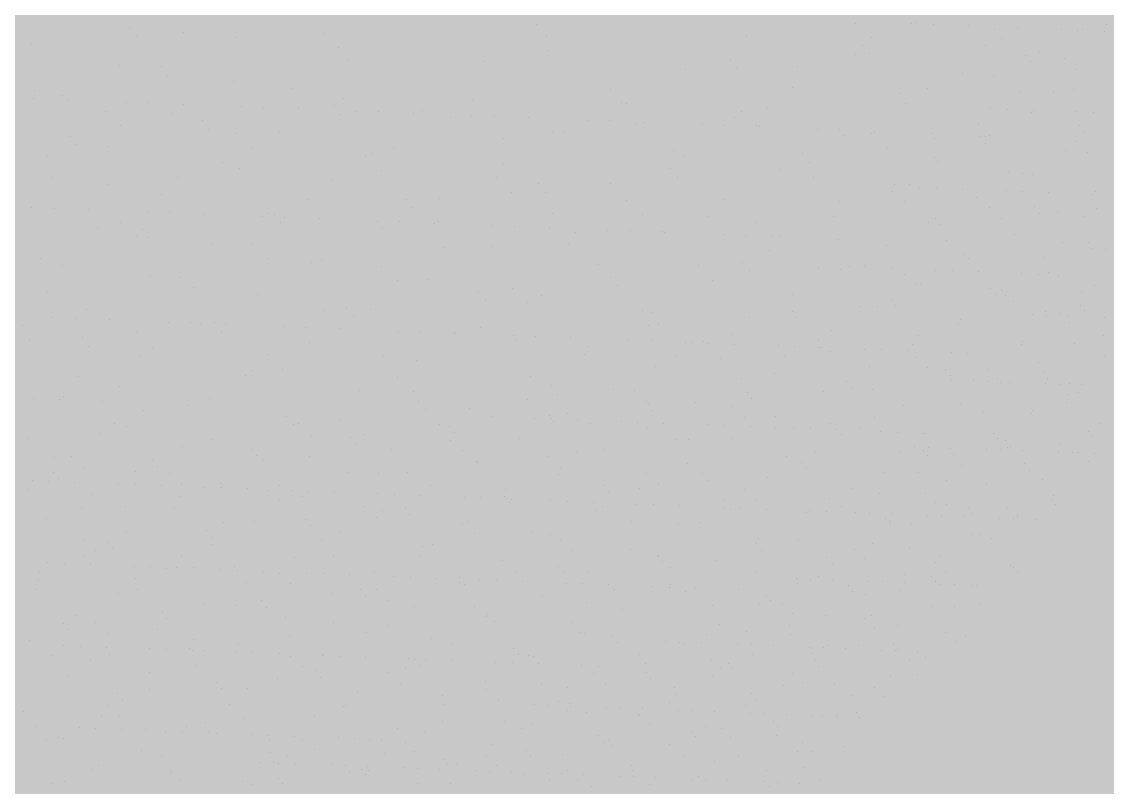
# Model space of a CAD drawing. Header units: millimetres. Extents: x 235 to 418, y 139 to 274.
# Drawn here: x 306.65 to 309.259, y 212.756 to 214.595 of the extents above; entities that cross this region are included whole.
import ezdxf

# ---------------------------------------------------------------- set-up
doc = ezdxf.new("R2010")
doc.units = ezdxf.units.MM
doc.header["$LTSCALE"] = 0.01
for name, color, linetype, lineweight in [('pasto', 153, 'Continuous', 9), ('puertas', 2, 'Continuous', 9), ('punto delgado', 4, 'Continuous', 0)]:
    doc.layers.add(name, color=color, linetype=linetype, lineweight=lineweight)

# ---------------------------------------------------------------- blocks, each defined once
blk = doc.blocks.new('A$C329661E2')
at = {"layer": 'puertas'}
for p, q in [((3.4776, 1.7606), (3.4776, 1.7606)), ((4.0159, 1.7628), (4.0159, 1.7628)), ((4.1105, 1.7618), (4.1105, 1.7618)), ((4.1193, 1.7643), (4.1193, 1.7643)), ((4.148, 1.7604), (4.148, 1.7604)), ((4.2067, 1.7581), (4.2067, 1.7581)), ((4.4389, 1.76), (4.4389, 1.76)), ((2.7916, 1.7551), (2.7916, 1.7551)), ((2.8026, 1.741), (2.8026, 1.741)), ((2.8827, 1.7473), (2.8827, 1.7473)), ((3.1193, 1.7451), (3.1193, 1.7451)), ((4.2505, 1.7511), (4.2505, 1.7511)), ((4.2892, 1.7549), (4.2892, 1.7549)), ((4.3627, 1.752), (4.3627, 1.752)), ((4.3909, 1.7509), (4.3909, 1.7509)), ((4.3982, 1.7526), (4.3982, 1.7526)), ((4.4349, 1.7492), (4.4349, 1.7492)), ((2.6254, 1.7267), (2.6254, 1.7267)), ((2.9697, 1.7387), (2.9697, 1.7387)), ((3.1434, 1.7222), (3.1434, 1.7222)), ((3.4941, 1.7393), (3.4941, 1.7393)), ((3.8312, 1.7394), (3.8312, 1.7394)), ((4.0276, 1.7256), (4.0276, 1.7256)), ((4.0424, 1.7388), (4.0424, 1.7388)), ((4.2358, 1.7255), (4.2358, 1.7255)), ((4.2614, 1.737), (4.2614, 1.737)), ((3.4958, 1.7161), (3.4958, 1.7161)), ((4.0163, 1.7101), (4.0163, 1.7101)), ((4.0386, 1.7114), (4.0386, 1.7114)), ((4.3026, 1.7081), (4.3026, 1.7081)), ((4.326, 1.7146), (4.326, 1.7146)), ((4.3674, 1.7032), (4.3674, 1.7032)), ((2.7749, 1.6906), (2.7749, 1.6906)), ((2.8453, 1.6894), (2.8453, 1.6894)), ((3.1599, 1.701), (3.1599, 1.701)), ((3.3899, 1.6973), (3.3899, 1.6973)), ((3.7282, 1.6852), (3.7282, 1.6852)), ((3.8048, 1.7), (3.8048, 1.7)), ((3.8158, 1.6859), (3.8158, 1.6859)), ((3.918, 1.6894), (3.918, 1.6894)), ((4.3109, 1.6975), (4.3109, 1.6975)), ((4.3873, 1.6851), (4.3873, 1.6851)), ((2.8544, 1.6742), (2.8544, 1.6742)), ((4.1968, 1.6783), (4.1968, 1.6783)), ((4.2488, 1.6739), (4.2488, 1.6739)), ((2.6316, 1.6486), (2.6316, 1.6486)), ((2.9668, 1.6647), (2.9668, 1.6647)), ((3.0651, 1.6521), (3.0651, 1.6521)), ((3.6028, 1.6509), (3.6028, 1.6509)), ((3.9086, 1.6534), (3.9086, 1.6534)), ((4.1379, 1.6521), (4.1379, 1.6521)), ((4.294, 1.6481), (4.294, 1.6481)), ((4.3841, 1.6501), (4.3841, 1.6501)), ((2.6289, 1.6356), (2.6289, 1.6356)), ((2.6786, 1.6398), (2.6786, 1.6398)), ((2.6876, 1.6333), (2.6876, 1.6333)), ((3.1519, 1.6354), (3.1519, 1.6354)), ((3.3702, 1.6347), (3.3702, 1.6347)), ((4.0904, 1.6446), (4.0904, 1.6446)), ((4.3497, 1.6474), (4.3497, 1.6474)), ((2.75, 1.6135), (2.75, 1.6135)), ((2.7856, 1.6295), (2.7856, 1.6295)), ((2.8232, 1.628), (2.8232, 1.628)), ((2.8819, 1.6257), (2.8819, 1.6257)), ((2.9799, 1.6219), (2.9799, 1.6219)), ((3.0175, 1.6204), (3.0175, 1.6204)), ((3.0762, 1.6181), (3.0762, 1.6181)), ((3.1364, 1.6233), (3.1364, 1.6233)), ((3.1742, 1.6143), (3.1742, 1.6143)), ((3.2118, 1.6129), (3.2118, 1.6129)), ((3.285, 1.6148), (3.285, 1.6148)), ((3.6205, 1.6285), (3.6205, 1.6285)), ((3.6293, 1.6268), (3.6293, 1.6268)), ((3.8227, 1.6136), (3.8227, 1.6136)), ((3.8676, 1.6191), (3.8676, 1.6191)), ((4.1004, 1.6275), (4.1004, 1.6275)), ((4.2434, 1.6187), (4.2434, 1.6187)), ((4.2716, 1.6176), (4.2716, 1.6176)), ((4.3118, 1.612), (4.3118, 1.612)), ((4.3156, 1.6159), (4.3156, 1.6159)), ((4.3891, 1.613), (4.3891, 1.613)), ((4.4173, 1.6119), (4.4173, 1.6119)), ((2.8638, 1.6105), (2.8638, 1.6105)), ((2.9136, 1.5978), (2.9136, 1.5978)), ((3.1474, 1.6092), (3.1474, 1.6092)), ((3.2705, 1.6106), (3.2705, 1.6106)), ((3.3323, 1.6036), (3.3323, 1.6036)), ((3.3685, 1.6068), (3.3685, 1.6068)), ((3.4061, 1.6053), (3.4061, 1.6053)), ((3.4648, 1.603), (3.4648, 1.603)), ((3.5628, 1.5992), (3.5628, 1.5992)), ((3.6004, 1.5977), (3.6004, 1.5977)), ((3.6447, 1.5935), (3.6447, 1.5935)), ((3.659, 1.5954), (3.659, 1.5954)), ((3.8123, 1.6027), (3.8123, 1.6027)), ((2.7765, 1.5895), (2.7765, 1.5895)), ((2.9245, 1.5836), (2.9245, 1.5836)), ((2.9699, 1.5762), (2.9699, 1.5762)), ((3.0442, 1.5787), (3.0442, 1.5787)), ((3.5049, 1.5775), (3.5049, 1.5775)), ((3.5242, 1.5778), (3.5242, 1.5778)), ((3.7571, 1.5916), (3.7571, 1.5916)), ((3.7947, 1.5902), (3.7947, 1.5902)), ((3.8492, 1.5895), (3.8492, 1.5895)), ((3.8533, 1.5879), (3.8533, 1.5879)), ((3.9514, 1.584), (3.9514, 1.584)), ((3.9889, 1.5826), (3.9889, 1.5826)), ((4.0426, 1.5763), (4.0426, 1.5763)), ((4.0476, 1.5803), (4.0476, 1.5803)), ((4.1457, 1.5765), (4.1457, 1.5765)), ((4.2225, 1.5912), (4.2225, 1.5912)), ((4.3941, 1.59), (4.3941, 1.59)), ((4.4023, 1.5794), (4.4023, 1.5794)), ((2.6908, 1.5722), (2.6908, 1.5722)), ((2.7017, 1.558), (2.7017, 1.558)), ((3.4219, 1.5679), (3.4219, 1.5679)), ((3.9975, 1.5733), (3.9975, 1.5733)), ((4.1496, 1.5682), (4.1496, 1.5682)), ((4.227, 1.5709), (4.227, 1.5709)), ((4.2346, 1.5714), (4.2346, 1.5714)), ((4.2352, 1.5603), (4.2352, 1.5603)), ((4.2424, 1.5732), (4.2424, 1.5732)), ((4.3874, 1.5633), (4.3874, 1.5633)), ((2.6521, 1.5401), (2.6521, 1.5401)), ((2.7561, 1.5538), (2.7561, 1.5538)), ((2.9964, 1.5522), (2.9964, 1.5522)), ((3.1898, 1.539), (3.1898, 1.539)), ((3.1991, 1.5424), (3.1991, 1.5424)), ((3.236, 1.5529), (3.236, 1.5529)), ((3.7093, 1.5484), (3.7093, 1.5484)), ((3.7248, 1.5402), (3.7248, 1.5402)), ((3.9268, 1.5426), (3.9268, 1.5426)), ((4.0691, 1.5522), (4.0691, 1.5522)), ((4.3699, 1.5475), (4.3699, 1.5475)), ((4.4073, 1.5452), (4.4073, 1.5452)), ((2.9479, 1.528), (2.9479, 1.528)), ((3.4212, 1.5235), (3.4212, 1.5235)), ((3.9377, 1.5285), (3.9377, 1.5285)), ((4.1491, 1.5362), (4.1491, 1.5362)), ((4.1538, 1.5288), (4.1538, 1.5288)), ((2.6597, 1.5031), (2.6597, 1.5031)), ((2.872, 1.5028), (2.872, 1.5028)), ((2.9763, 1.5168), (2.9763, 1.5168)), ((3.2163, 1.5149), (3.2163, 1.5149)), ((3.4096, 1.5017), (3.4096, 1.5017)), ((3.704, 1.5171), (3.704, 1.5171)), ((3.7149, 1.5029), (3.7149, 1.5029)), ((3.8897, 1.5166), (3.8897, 1.5166)), ((3.9447, 1.5029), (3.9447, 1.5029)), ((4.274, 1.5102), (4.274, 1.5102)), ((4.2977, 1.5094), (4.2977, 1.5094)), ((4.314, 1.5082), (4.314, 1.5082)), ((2.7535, 1.4912), (2.7535, 1.4912)), ((3.133, 1.4986), (3.133, 1.4986)), ((3.4811, 1.4915), (3.4811, 1.4915)), ((3.6016, 1.4917), (3.6016, 1.4917)), ((4.0816, 1.4908), (4.0816, 1.4908)), ((4.1069, 1.491), (4.1069, 1.491)), ((4.1241, 1.4853), (4.1241, 1.4853)), ((4.1523, 1.4842), (4.1523, 1.4842)), ((2.8449, 1.4737), (2.8449, 1.4737)), ((3.0918, 1.4655), (3.0918, 1.4655)), ((3.2583, 1.4659), (3.2583, 1.4659)), ((3.3135, 1.4668), (3.3135, 1.4668)), ((3.4361, 1.4776), (3.4361, 1.4776)), ((3.4921, 1.4773), (3.4921, 1.4773)), ((3.7934, 1.4659), (3.7934, 1.4659)), ((4.0776, 1.4793), (4.0776, 1.4793)), ((4.1963, 1.4825), (4.1963, 1.4825)), ((4.2204, 1.4688), (4.2204, 1.4688)), ((4.2698, 1.4797), (4.2698, 1.4797)), ((4.298, 1.4786), (4.298, 1.4786)), ((4.342, 1.4768), (4.342, 1.4768)), ((4.4155, 1.474), (4.4155, 1.474)), ((4.4205, 1.479), (4.4205, 1.479)), ((2.6266, 1.4517), (2.6266, 1.4517)), ((2.6641, 1.4502), (2.6641, 1.4502)), ((2.7228, 1.4479), (2.7228, 1.4479)), ((3.2693, 1.4518), (3.2693, 1.4518)), ((3.6295, 1.4644), (3.6295, 1.4644)), ((3.9895, 1.4617), (3.9895, 1.4617)), ((4.0975, 1.4613), (4.0975, 1.4613)), ((4.2425, 1.4513), (4.2425, 1.4513)), ((4.3184, 1.4528), (4.3184, 1.4528)), ((4.4216, 1.4493), (4.4216, 1.4493)), ((2.8208, 1.4441), (2.8208, 1.4441)), ((2.8584, 1.4426), (2.8584, 1.4426)), ((2.9171, 1.4404), (2.9171, 1.4404)), ((3.0151, 1.4365), (3.0151, 1.4365)), ((3.0253, 1.4419), (3.0253, 1.4419)), ((3.0355, 1.4404), (3.0355, 1.4404)), ((3.0527, 1.4351), (3.0527, 1.4351)), ((3.1114, 1.4328), (3.1114, 1.4328)), ((3.2094, 1.429), (3.2094, 1.429)), ((3.3117, 1.4282), (3.3117, 1.4282)), ((3.5053, 1.441), (3.5053, 1.441)), ((3.656, 1.4403), (3.656, 1.4403)), ((3.7667, 1.4361), (3.7667, 1.4361)), ((3.9786, 1.4366), (3.9786, 1.4366)), ((4.1513, 1.4337), (4.1513, 1.4337)), ((4.2624, 1.4333), (4.2624, 1.4333)), ((4.3267, 1.4422), (4.3267, 1.4422)), ((4.3558, 1.4449), (4.3558, 1.4449)), ((4.4021, 1.4363), (4.4021, 1.4363)), ((2.7372, 1.417), (2.7372, 1.417)), ((2.7767, 1.427), (2.7767, 1.427)), ((2.8127, 1.4148), (2.8127, 1.4148)), ((3.0465, 1.4262), (3.0465, 1.4262)), ((3.2171, 1.4161), (3.2171, 1.4161)), ((3.247, 1.4275), (3.247, 1.4275)), ((3.3057, 1.4252), (3.3057, 1.4252)), ((3.4037, 1.4214), (3.4037, 1.4214)), ((3.4413, 1.4199), (3.4413, 1.4199)), ((3.5, 1.4177), (3.5, 1.4177)), ((3.5439, 1.4105), (3.5439, 1.4105)), ((3.598, 1.4138), (3.598, 1.4138)), ((3.6356, 1.4124), (3.6356, 1.4124)), ((3.6905, 1.4117), (3.6905, 1.4117)), ((3.6943, 1.4101), (3.6943, 1.4101)), ((3.8494, 1.4271), (3.8494, 1.4271)), ((4.1396, 1.4262), (4.1396, 1.4262)), ((4.1596, 1.423), (4.1596, 1.423)), ((2.8032, 1.4029), (2.8032, 1.4029)), ((2.8237, 1.4007), (2.8237, 1.4007)), ((3.7923, 1.4063), (3.7923, 1.4063)), ((3.8299, 1.4048), (3.8299, 1.4048)), ((3.8759, 1.403), (3.8759, 1.403)), ((3.8885, 1.4025), (3.8885, 1.4025)), ((3.9866, 1.3987), (3.9866, 1.3987)), ((4.1691, 1.3963), (4.1691, 1.3963)), ((4.2835, 1.4069), (4.2835, 1.4069)), ((4.3655, 1.3921), (4.3655, 1.3921)), ((4.4087, 1.3935), (4.4087, 1.3935)), ((2.929, 1.3912), (2.929, 1.3912)), ((2.9966, 1.3897), (2.9966, 1.3897)), ((3.3211, 1.385), (3.3211, 1.385)), ((3.4023, 1.3868), (3.4023, 1.3868)), ((3.5316, 1.391), (3.5316, 1.391)), ((3.8709, 1.3798), (3.8709, 1.3798)), ((4.0674, 1.3882), (4.0674, 1.3882)), ((4.4135, 1.3821), (4.4135, 1.3821)), ((4.437, 1.3812), (4.437, 1.3812)), ((2.6409, 1.3663), (2.6409, 1.3663)), ((3.0231, 1.3657), (3.0231, 1.3657)), ((3.0982, 1.3594), (3.0982, 1.3594)), ((3.1142, 1.3619), (3.1142, 1.3619)), ((3.8259, 1.3597), (3.8259, 1.3597)), ((4.1984, 1.3729), (4.1984, 1.3729)), ((4.2063, 1.3662), (4.2063, 1.3662)), ((4.334, 1.3683), (4.334, 1.3683)), ((2.6788, 1.3536), (2.6788, 1.3536)), ((2.826, 1.337), (2.826, 1.337)), ((3.2164, 1.3524), (3.2164, 1.3524)), ((3.5827, 1.3549), (3.5827, 1.3549)), ((3.7515, 1.3537), (3.7515, 1.3537)), ((3.8369, 1.3455), (3.8369, 1.3455)), ((3.9526, 1.3493), (3.9526, 1.3493)), ((3.9902, 1.3475), (3.9902, 1.3475)), ((4.0048, 1.352), (4.0048, 1.352)), ((4.0313, 1.3538), (4.0313, 1.3538)), ((4.033, 1.3509), (4.033, 1.3509)), ((4.077, 1.3492), (4.077, 1.3492)), ((4.0977, 1.3394), (4.0977, 1.3394)), ((4.1505, 1.3463), (4.1505, 1.3463)), ((4.1787, 1.3452), (4.1787, 1.3452)), ((4.2227, 1.3435), (4.2227, 1.3435)), ((4.2962, 1.3406), (4.2962, 1.3406)), ((4.3244, 1.3395), (4.3244, 1.3395)), ((4.3416, 1.3423), (4.3416, 1.3423)), ((2.8754, 1.3339), (2.8754, 1.3339)), ((3.243, 1.3284), (3.243, 1.3284)), ((3.2946, 1.33), (3.2946, 1.33)), ((3.6031, 1.3341), (3.6031, 1.3341)), ((3.6141, 1.32), (3.6141, 1.32)), ((3.7746, 1.3291), (3.7746, 1.3291)), ((4.1175, 1.3214), (4.1175, 1.3214)), ((4.1255, 1.3237), (4.1255, 1.3237)), ((4.3585, 1.335), (4.3585, 1.335)), ((4.4188, 1.3197), (4.4188, 1.3197)), ((2.6526, 1.3083), (2.6526, 1.3083)), ((2.8986, 1.3163), (2.8986, 1.3163)), ((3.0064, 1.3051), (3.0064, 1.3051)), ((3.3803, 1.3086), (3.3803, 1.3086)), ((3.4363, 1.3151), (3.4363, 1.3151)), ((3.4864, 1.3042), (3.4864, 1.3042)), ((3.9094, 1.305), (3.9094, 1.305)), ((4.2428, 1.3156), (4.2428, 1.3156)), ((4.251, 1.305), (4.251, 1.305)), ((4.2626, 1.3115), (4.2626, 1.3115)), ((4.2694, 1.3043), (4.2694, 1.3043)), ((4.3969, 1.308), (4.3969, 1.308)), ((3.1575, 1.283), (3.1575, 1.283)), ((3.3912, 1.2944), (3.3912, 1.2944)), ((3.4628, 1.2911), (3.4628, 1.2911)), ((4.0242, 1.2844), (4.0242, 1.2844)), ((4.0533, 1.2856), (4.0533, 1.2856)), ((4.0757, 1.2964), (4.0757, 1.2964)), ((4.0839, 1.2858), (4.0839, 1.2858)), ((4.2825, 1.2934), (4.2825, 1.2934)), ((4.3955, 1.2872), (4.3955, 1.2872)), ((2.6618, 1.2663), (2.6618, 1.2663)), ((2.6993, 1.2649), (2.6993, 1.2649)), ((2.7183, 1.2803), (2.7183, 1.2803)), ((3.1185, 1.279), (3.1185, 1.279)), ((3.1684, 1.2688), (3.1684, 1.2688)), ((3.1983, 1.2793), (3.1983, 1.2793)), ((3.6562, 1.2778), (3.6562, 1.2778)), ((3.6716, 1.2749), (3.6716, 1.2749)), ((3.8371, 1.267), (3.8371, 1.267)), ((3.9086, 1.2773), (3.9086, 1.2773)), ((3.9168, 1.2667), (3.9168, 1.2667)), ((4.1921, 1.2636), (4.1921, 1.2636)), ((4.3141, 1.271), (4.3141, 1.271)), ((4.3367, 1.2763), (4.3367, 1.2763)), ((4.3376, 1.27), (4.3376, 1.27)), ((4.3592, 1.2723), (4.3592, 1.2723)), ((4.3743, 1.2686), (4.3743, 1.2686)), ((4.4024, 1.2784), (4.4024, 1.2784)), ((4.4355, 1.2662), (4.4355, 1.2662)), ((2.61, 1.2537), (2.61, 1.2537)), ((2.758, 1.2626), (2.758, 1.2626)), ((2.8561, 1.2588), (2.8561, 1.2588)), ((2.8936, 1.2573), (2.8936, 1.2573)), ((2.9101, 1.2544), (2.9101, 1.2544)), ((2.9346, 1.2574), (2.9346, 1.2574)), ((2.9523, 1.255), (2.9523, 1.255)), ((3.0503, 1.2512), (3.0503, 1.2512)), ((3.0879, 1.2497), (3.0879, 1.2497)), ((3.1466, 1.2474), (3.1466, 1.2474)), ((3.3834, 1.25), (3.3834, 1.25)), ((3.6658, 1.2532), (3.6658, 1.2532)), ((3.6827, 1.2538), (3.6827, 1.2538)), ((4.1891, 1.2564), (4.1891, 1.2564)), ((4.3758, 1.2572), (4.3758, 1.2572)), ((2.622, 1.2295), (2.622, 1.2295)), ((2.7118, 1.2319), (2.7118, 1.2319)), ((2.8034, 1.2405), (2.8034, 1.2405)), ((2.9456, 1.2433), (2.9456, 1.2433)), ((3.2446, 1.2436), (3.2446, 1.2436)), ((3.2822, 1.2422), (3.2822, 1.2422)), ((3.3384, 1.2417), (3.3384, 1.2417)), ((3.3409, 1.2399), (3.3409, 1.2399)), ((3.4389, 1.2361), (3.4389, 1.2361)), ((3.443, 1.2276), (3.443, 1.2276)), ((3.4765, 1.2346), (3.4765, 1.2346)), ((3.5352, 1.2323), (3.5352, 1.2323)), ((3.6332, 1.2285), (3.6332, 1.2285)), ((3.6708, 1.227), (3.6708, 1.227)), ((3.8077, 1.2374), (3.8077, 1.2374)), ((3.9528, 1.2275), (3.9528, 1.2275)), ((3.976, 1.245), (3.976, 1.245)), ((4.1227, 1.2357), (4.1227, 1.2357)), ((4.4347, 1.2366), (4.4347, 1.2366)), ((2.7228, 1.2177), (2.7228, 1.2177)), ((2.8299, 1.2164), (2.8299, 1.2164)), ((3.0953, 1.2251), (3.0953, 1.2251)), ((3.5639, 1.2182), (3.5639, 1.2182)), ((3.7295, 1.2247), (3.7295, 1.2247)), ((3.7397, 1.2243), (3.7397, 1.2243)), ((3.7599, 1.2263), (3.7599, 1.2263)), ((3.7679, 1.2232), (3.7679, 1.2232)), ((3.8119, 1.2215), (3.8119, 1.2215)), ((3.8855, 1.2187), (3.8855, 1.2187)), ((3.9136, 1.2176), (3.9136, 1.2176)), ((3.9556, 1.2166), (3.9556, 1.2166)), ((3.9577, 1.2158), (3.9577, 1.2158)), ((3.9727, 1.2094), (3.9727, 1.2094)), ((4.0312, 1.213), (4.0312, 1.213)), ((4.0594, 1.2119), (4.0594, 1.2119)), ((4.1034, 1.2102), (4.1034, 1.2102)), ((4.1113, 1.2211), (4.1113, 1.2211)), ((4.2955, 1.2206), (4.2955, 1.2206)), ((4.298, 1.2264), (4.298, 1.2264)), ((4.3851, 1.2225), (4.3851, 1.2225)), ((2.8072, 1.2002), (2.8072, 1.2002)), ((3.0233, 1.2032), (3.0233, 1.2032)), ((3.2202, 1.202), (3.2202, 1.202)), ((3.2757, 1.1933), (3.2757, 1.1933)), ((3.5583, 1.2044), (3.5583, 1.2044)), ((3.7144, 1.2004), (3.7144, 1.2004)), ((3.7885, 1.1974), (3.7885, 1.1974)), ((3.8952, 1.2024), (3.8952, 1.2024)), ((4.1177, 1.1995), (4.1177, 1.1995)), ((4.1769, 1.2073), (4.1769, 1.2073)), ((4.2051, 1.2062), (4.2051, 1.2062)), ((4.3249, 1.1908), (4.3249, 1.1908)), ((4.4354, 1.2031), (4.4354, 1.2031)), ((2.9974, 1.1765), (2.9974, 1.1765)), ((3.0498, 1.1791), (3.0498, 1.1791)), ((3.6791, 1.1837), (3.6791, 1.1837)), ((3.8793, 1.1724), (3.8793, 1.1724)), ((4.0391, 1.183), (4.0391, 1.183)), ((4.1376, 1.1815), (4.1376, 1.1815)), ((4.1671, 1.1784), (4.1671, 1.1784)), ((4.2385, 1.179), (4.2385, 1.179)), ((4.3325, 1.1729), (4.3325, 1.1729)), ((2.7055, 1.1671), (2.7055, 1.1671)), ((2.9876, 1.1684), (2.9876, 1.1684)), ((3.2431, 1.1659), (3.2431, 1.1659)), ((3.4675, 1.1675), (3.4675, 1.1675)), ((3.823, 1.1644), (3.823, 1.1644)), ((4, 1.1592), (4, 1.1592)), ((4.1754, 1.1678), (4.1754, 1.1678)), ((4.178, 1.1611), (4.178, 1.1611)), ((4.2147, 1.1598), (4.2147, 1.1598)), ((4.2382, 1.1589), (4.2382, 1.1589)), ((4.255, 1.164), (4.255, 1.164)), ((4.2605, 1.157), (4.2605, 1.157)), ((4.2748, 1.1575), (4.2748, 1.1575)), ((4.3361, 1.1551), (4.3361, 1.1551)), ((4.3393, 1.164), (4.3393, 1.164)), ((4.3596, 1.1542), (4.3596, 1.1542)), ((4.3759, 1.1557), (4.3759, 1.1557)), ((2.7746, 1.1509), (2.7746, 1.1509)), ((3.1794, 1.1426), (3.1794, 1.1426)), ((3.2697, 1.1418), (3.2697, 1.1418)), ((3.5022, 1.1512), (3.5022, 1.1512)), ((3.5132, 1.137), (3.5132, 1.137)), ((3.6069, 1.1457), (3.6069, 1.1457)), ((3.643, 1.1435), (3.643, 1.1435)), ((3.8329, 1.1401), (3.8329, 1.1401)), ((3.9619, 1.1424), (3.9619, 1.1424)), ((4.0083, 1.1486), (4.0083, 1.1486)), ((4.0442, 1.1445), (4.0442, 1.1445)), ((4.3733, 1.1371), (4.3733, 1.1371)), ((4.3925, 1.1407), (4.3925, 1.1407)), ((4.3963, 1.1528), (4.3963, 1.1528)), ((2.6286, 1.1296), (2.6286, 1.1296)), ((2.6726, 1.1279), (2.6726, 1.1279)), ((2.6794, 1.1329), (2.6794, 1.1329)), ((2.7461, 1.1251), (2.7461, 1.1251)), ((2.8913, 1.1177), (2.8913, 1.1177)), ((2.9253, 1.1298), (2.9253, 1.1298)), ((3.2794, 1.1256), (3.2794, 1.1256)), ((3.463, 1.1286), (3.463, 1.1286)), ((3.6629, 1.1255), (3.6629, 1.1255)), ((3.6658, 1.1209), (3.6658, 1.1209)), ((3.7458, 1.1237), (3.7458, 1.1237)), ((3.8411, 1.1295), (3.8411, 1.1295)), ((4.0972, 1.1185), (4.0972, 1.1185)), ((4.1932, 1.1215), (4.1932, 1.1215)), ((4.3717, 1.1223), (4.3717, 1.1223)), ((2.8147, 1.1091), (2.8147, 1.1091)), ((3.0566, 1.1), (3.0566, 1.1)), ((3.2904, 1.1115), (3.2904, 1.1115)), ((3.3646, 1.1132), (3.3646, 1.1132)), ((3.4012, 1.0995), (3.4012, 1.0995)), ((3.4987, 1.1017), (3.4987, 1.1017)), ((3.5297, 1.105), (3.5297, 1.105)), ((3.674, 1.1103), (3.674, 1.1103)), ((3.8079, 1.1156), (3.8079, 1.1156)), ((3.8811, 1.0998), (3.8811, 1.0998)), ((4.2324, 1.1063), (4.2324, 1.1063)), ((4.3131, 1.1054), (4.3131, 1.1054)), ((4.3147, 1.1098), (4.3147, 1.1098)), ((2.765, 1.0884), (2.765, 1.0884)), ((2.7859, 1.0823), (2.7859, 1.0823)), ((3.0676, 1.0859), (3.0676, 1.0859)), ((3.0764, 1.0883), (3.0764, 1.0883)), ((3.1452, 1.0925), (3.1452, 1.0925)), ((3.3135, 1.0864), (3.3135, 1.0864)), ((3.3316, 1.0825), (3.3316, 1.0825)), ((3.4747, 1.0967), (3.4747, 1.0967)), ((3.5029, 1.0956), (3.5029, 1.0956)), ((3.5069, 1.0911), (3.5069, 1.0911)), ((3.5469, 1.0939), (3.5469, 1.0939)), ((3.5695, 1.0885), (3.5695, 1.0885)), ((3.6204, 1.091), (3.6204, 1.091)), ((3.6486, 1.0899), (3.6486, 1.0899)), ((3.665, 1.0812), (3.665, 1.0812)), ((3.6926, 1.0882), (3.6926, 1.0882)), ((3.7662, 1.0853), (3.7662, 1.0853)), ((3.7943, 1.0842), (3.7943, 1.0842)), ((3.8278, 1.0975), (3.8278, 1.0975)), ((3.8383, 1.0825), (3.8383, 1.0825)), ((3.9728, 1.0876), (3.9728, 1.0876)), ((4.0249, 1.0805), (4.0249, 1.0805)), ((4.0471, 1.0985), (4.0471, 1.0985)), ((4.4288, 1.087), (4.4288, 1.087)), ((2.6187, 1.0632), (2.6187, 1.0632)), ((2.7425, 1.071), (2.7425, 1.071)), ((3.0974, 1.0677), (3.0974, 1.0677)), ((3.1645, 1.0634), (3.1645, 1.0634)), ((3.1881, 1.0695), (3.1881, 1.0695)), ((3.3398, 1.0719), (3.3398, 1.0719)), ((3.4489, 1.0625), (3.4489, 1.0625)), ((3.88, 1.0794), (3.88, 1.0794)), ((3.9119, 1.0796), (3.9119, 1.0796)), ((3.9401, 1.0786), (3.9401, 1.0786)), ((3.9841, 1.0768), (3.9841, 1.0768)), ((3.9927, 1.0695), (3.9927, 1.0695)), ((4.0576, 1.074), (4.0576, 1.074)), ((4.0858, 1.0729), (4.0858, 1.0729)), ((4.1298, 1.0712), (4.1298, 1.0712)), ((4.1343, 1.0707), (4.1343, 1.0707)), ((4.2487, 1.0715), (4.2487, 1.0715)), ((4.2552, 1.0624), (4.2552, 1.0624)), ((4.4087, 1.0745), (4.4087, 1.0745)), ((4.4156, 1.0657), (4.4156, 1.0657)), ((2.8813, 1.049), (2.8813, 1.049)), ((2.9299, 1.0605), (2.9299, 1.0605)), ((2.9974, 1.0442), (2.9974, 1.0442)), ((3.1727, 1.0528), (3.1727, 1.0528)), ((3.2328, 1.0438), (3.2328, 1.0438)), ((3.3332, 1.0596), (3.3332, 1.0596)), ((3.7129, 1.0602), (3.7129, 1.0602)), ((3.7344, 1.0605), (3.7344, 1.0605)), ((3.8088, 1.0618), (3.8088, 1.0618)), ((4.1153, 1.0487), (4.1153, 1.0487)), ((4.1387, 1.0478), (4.1387, 1.0478)), ((4.1754, 1.0464), (4.1754, 1.0464)), ((4.2367, 1.044), (4.2367, 1.044)), ((4.2695, 1.0585), (4.2695, 1.0585)), ((4.2717, 1.0474), (4.2717, 1.0474)), ((4.2763, 1.0497), (4.2763, 1.0497)), ((4.3615, 1.0516), (4.3615, 1.0516)), ((2.6652, 1.0304), (2.6652, 1.0304)), ((2.6935, 1.0316), (2.6935, 1.0316)), ((3.0056, 1.0336), (3.0056, 1.0336)), ((3.0948, 1.0325), (3.0948, 1.0325)), ((3.3531, 1.0415), (3.3531, 1.0415)), ((3.4981, 1.0316), (3.4981, 1.0316)), ((3.5457, 1.041), (3.5457, 1.041)), ((3.5927, 1.0431), (3.5927, 1.0431)), ((3.8994, 1.0325), (3.8994, 1.0325)), ((3.9477, 1.0398), (3.9477, 1.0398)), ((4.0915, 1.0412), (4.0915, 1.0412)), ((4.1302, 1.0425), (4.1302, 1.0425)), ((4.137, 1.0337), (4.137, 1.0337)), ((4.1814, 1.036), (4.1814, 1.036)), ((4.2602, 1.0431), (4.2602, 1.0431)), ((4.2968, 1.0417), (4.2968, 1.0417)), ((4.3581, 1.0393), (4.3581, 1.0393)), ((4.3816, 1.0384), (4.3816, 1.0384)), ((4.3926, 1.0391), (4.3926, 1.0391)), ((4.4183, 1.0369), (4.4183, 1.0369)), ((2.7134, 1.0135), (2.7134, 1.0135)), ((2.8303, 1.025), (2.8303, 1.025)), ((2.8385, 1.0144), (2.8385, 1.0144)), ((3.0166, 1.0252), (3.0166, 1.0252)), ((3.3766, 1.0245), (3.3766, 1.0245)), ((3.3786, 1.0218), (3.3786, 1.0218)), ((3.518, 1.0136), (3.518, 1.0136)), ((3.7316, 1.0211), (3.7316, 1.0211)), ((3.9244, 1.022), (3.9244, 1.022)), ((3.9326, 1.0114), (3.9326, 1.0114)), ((4.194, 1.0166), (4.194, 1.0166)), ((4.3013, 1.0199), (4.3013, 1.0199)), ((4.3087, 1.0079), (4.3087, 1.0079)), ((4.4092, 1.0241), (4.4092, 1.0241)), ((2.6268, 0.9917), (2.6268, 0.9917)), ((2.655, 0.9906), (2.655, 0.9906)), ((2.6632, 1.0059), (2.6632, 1.0059)), ((2.6714, 0.9952), (2.6714, 0.9952)), ((2.699, 0.9889), (2.699, 0.9889)), ((2.8005, 1.0065), (2.8005, 1.0065)), ((2.8585, 1.0036), (2.8585, 1.0036)), ((3.1605, 1.0058), (3.1605, 1.0058)), ((3.2115, 1.0027), (3.2115, 1.0027)), ((3.2597, 1.0045), (3.2597, 1.0045)), ((3.5155, 1.0025), (3.5155, 1.0025)), ((3.663, 1.0036), (3.663, 1.0036)), ((3.7573, 1.0029), (3.7573, 1.0029)), ((3.7655, 0.9922), (3.7655, 0.9922)), ((3.8669, 0.9973), (3.8669, 0.9973)), ((4.0643, 1.0046), (4.0643, 1.0046)), ((4.1212, 1.0043), (4.1212, 1.0043)), ((4.1694, 0.9919), (4.1694, 0.9919)), ((4.3314, 0.9932), (4.3314, 0.9932)), ((2.6201, 0.9765), (2.6201, 0.9765)), ((2.7725, 0.986), (2.7725, 0.986)), ((2.8007, 0.9849), (2.8007, 0.9849)), ((2.8447, 0.9832), (2.8447, 0.9832)), ((2.8783, 0.9856), (2.8783, 0.9856)), ((2.9183, 0.9804), (2.9183, 0.9804)), ((2.9444, 0.9871), (2.9444, 0.9871)), ((2.9464, 0.9793), (2.9464, 0.9793)), ((2.9904, 0.9776), (2.9904, 0.9776)), ((3.0234, 0.9756), (3.0234, 0.9756)), ((3.0444, 0.9835), (3.0444, 0.9835)), ((3.064, 0.9747), (3.064, 0.9747)), ((3.0922, 0.9736), (3.0922, 0.9736)), ((3.1362, 0.9719), (3.1362, 0.9719)), ((3.2994, 0.9838), (3.2994, 0.9838)), ((3.4246, 0.9766), (3.4246, 0.9766)), ((3.5902, 0.9837), (3.5902, 0.9837)), ((3.5984, 0.9731), (3.5984, 0.9731)), ((3.6508, 0.9786), (3.6508, 0.9786)), ((3.6829, 0.9856), (3.6829, 0.9856)), ((3.8279, 0.9757), (3.8279, 0.9757)), ((4.0108, 0.9779), (4.0108, 0.9779)), ((4.2369, 0.986), (4.2369, 0.986)), ((2.7283, 0.9684), (2.7283, 0.9684)), ((2.8773, 0.9643), (2.8773, 0.9643)), ((3.0433, 0.9576), (3.0433, 0.9576)), ((3.0833, 0.9651), (3.0833, 0.9651)), ((3.2097, 0.969), (3.2097, 0.969)), ((3.2379, 0.9679), (3.2379, 0.9679)), ((3.2819, 0.9662), (3.2819, 0.9662)), ((3.3554, 0.9633), (3.3554, 0.9633)), ((3.3836, 0.9622), (3.3836, 0.9622)), ((3.4231, 0.9645), (3.4231, 0.9645)), ((3.4276, 0.9605), (3.4276, 0.9605)), ((3.4313, 0.9539), (3.4313, 0.9539)), ((3.4347, 0.9599), (3.4347, 0.9599)), ((3.5011, 0.9577), (3.5011, 0.9577)), ((3.5293, 0.9566), (3.5293, 0.9566)), ((3.5733, 0.9549), (3.5733, 0.9549)), ((3.7947, 0.9592), (3.7947, 0.9592)), ((3.8478, 0.9576), (3.8478, 0.9576)), ((3.9714, 0.9613), (3.9714, 0.9613)), ((4.0568, 0.9704), (4.0568, 0.9704)), ((4.1344, 0.9692), (4.1344, 0.9692)), ((4.151, 0.9541), (4.151, 0.9541)), ((4.3457, 0.9602), (4.3457, 0.9602)), ((4.3497, 0.9661), (4.3497, 0.9661)), ((2.7102, 0.9451), (2.7102, 0.9451)), ((2.785, 0.9485), (2.785, 0.9485)), ((2.8672, 0.9465), (2.8672, 0.9465)), ((3.1883, 0.9477), (3.1883, 0.9477)), ((3.2186, 0.9412), (3.2186, 0.9412)), ((3.2559, 0.9453), (3.2559, 0.9453)), ((3.2642, 0.9347), (3.2642, 0.9347)), ((3.5786, 0.9406), (3.5786, 0.9406)), ((3.5896, 0.9486), (3.5896, 0.9486)), ((3.6468, 0.952), (3.6468, 0.952)), ((3.675, 0.9509), (3.675, 0.9509)), ((3.719, 0.9492), (3.719, 0.9492)), ((3.7926, 0.9463), (3.7926, 0.9463)), ((3.8043, 0.9421), (3.8043, 0.9421)), ((3.8207, 0.9452), (3.8207, 0.9452)), ((3.8648, 0.9435), (3.8648, 0.9435)), ((3.9336, 0.9372), (3.9336, 0.9372)), ((3.9383, 0.9406), (3.9383, 0.9406)), ((3.9665, 0.9395), (3.9665, 0.9395)), ((3.9928, 0.9477), (3.9928, 0.9477)), ((4.0158, 0.9376), (4.0158, 0.9376)), ((4.0393, 0.9367), (4.0393, 0.9367)), ((4.076, 0.9353), (4.076, 0.9353)), ((4.1696, 0.9505), (4.1696, 0.9505)), ((4.2064, 0.9442), (4.2064, 0.9442)), ((4.2133, 0.9353), (4.2133, 0.9353)), ((4.2718, 0.9459), (4.2718, 0.9459)), ((4.2895, 0.9344), (4.2895, 0.9344)), ((4.3525, 0.9513), (4.3525, 0.9513)), ((2.6511, 0.9278), (2.6511, 0.9278)), ((2.9499, 0.9206), (2.9499, 0.9206)), ((3.0025, 0.9226), (3.0025, 0.9226)), ((3.0888, 0.9262), (3.0888, 0.9262)), ((3.0971, 0.9156), (3.0971, 0.9156)), ((3.2082, 0.9296), (3.2082, 0.9296)), ((3.3532, 0.9197), (3.3532, 0.9197)), ((3.3625, 0.9219), (3.3625, 0.9219)), ((3.6372, 0.923), (3.6372, 0.923)), ((3.7174, 0.9186), (3.7174, 0.9186)), ((3.7545, 0.9206), (3.7545, 0.9206)), ((4.0671, 0.9282), (4.0671, 0.9282)), ((4.0732, 0.9233), (4.0732, 0.9233)), ((4.074, 0.9194), (4.074, 0.9194)), ((4.1094, 0.9188), (4.1094, 0.9188)), ((4.1373, 0.9329), (4.1373, 0.9329)), ((4.1607, 0.932), (4.1607, 0.932)), ((4.1974, 0.9305), (4.1974, 0.9305)), ((4.2587, 0.9282), (4.2587, 0.9282)), ((4.2822, 0.9272), (4.2822, 0.9272)), ((4.2884, 0.9308), (4.2884, 0.9308)), ((4.3189, 0.9258), (4.3189, 0.9258)), ((2.7864, 0.9039), (2.7864, 0.9039)), ((2.9217, 0.907), (2.9217, 0.907)), ((3.1464, 0.9032), (3.1464, 0.9032)), ((3.3731, 0.9016), (3.3731, 0.9016)), ((3.4701, 0.9038), (3.4701, 0.9038)), ((3.5013, 0.8999), (3.5013, 0.8999)), ((4.2106, 0.9), (4.2106, 0.9)), ((4.2251, 0.9005), (4.2251, 0.9005)), ((2.7136, 0.8917), (2.7136, 0.8917)), ((2.7546, 0.8878), (2.7546, 0.8878)), ((2.9299, 0.8964), (2.9299, 0.8964)), ((2.9303, 0.8845), (2.9303, 0.8845)), ((3.1148, 0.8926), (3.1148, 0.8926)), ((3.2852, 0.8812), (3.2852, 0.8812)), ((3.303, 0.8846), (3.303, 0.8846)), ((3.5181, 0.8917), (3.5181, 0.8917)), ((3.8487, 0.8848), (3.8487, 0.8848)), ((3.8528, 0.8947), (3.8528, 0.8947)), ((3.9194, 0.8926), (3.9194, 0.8926)), ((4.045, 0.885), (4.045, 0.885)), ((4.2456, 0.8936), (4.2456, 0.8936)), ((2.7141, 0.8659), (2.7141, 0.8659)), ((2.7335, 0.8736), (2.7335, 0.8736)), ((2.7628, 0.8772), (2.7628, 0.8772)), ((2.8785, 0.8637), (2.8785, 0.8637)), ((3.0691, 0.8625), (3.0691, 0.8625)), ((3.1359, 0.8655), (3.1359, 0.8655)), ((3.2798, 0.8646), (3.2798, 0.8646)), ((3.538, 0.8737), (3.538, 0.8737)), ((3.6367, 0.876), (3.6367, 0.876)), ((3.6816, 0.8657), (3.6816, 0.8657)), ((3.683, 0.8637), (3.683, 0.8637)), ((3.857, 0.8742), (3.857, 0.8742)), ((3.9671, 0.8616), (3.9671, 0.8616)), ((4.0137, 0.8759), (4.0137, 0.8759)), ((4.0303, 0.8609), (4.0303, 0.8609)), ((4.1064, 0.8776), (4.1064, 0.8776)), ((4.1578, 0.8651), (4.1578, 0.8651)), ((2.6532, 0.8527), (2.6532, 0.8527)), ((2.6814, 0.8516), (2.6814, 0.8516)), ((2.7254, 0.8499), (2.7254, 0.8499)), ((2.7989, 0.847), (2.7989, 0.847)), ((2.8271, 0.8459), (2.8271, 0.8459)), ((2.853, 0.8439), (2.853, 0.8439)), ((2.8711, 0.8442), (2.8711, 0.8442)), ((2.8984, 0.8457), (2.8984, 0.8457)), ((2.9688, 0.8463), (2.9688, 0.8463)), ((3.4205, 0.8573), (3.4205, 0.8573)), ((3.5145, 0.8465), (3.5145, 0.8465)), ((3.6898, 0.855), (3.6898, 0.855)), ((3.7029, 0.8457), (3.7029, 0.8457)), ((3.7805, 0.8566), (3.7805, 0.8566)), ((3.9777, 0.8495), (3.9777, 0.8495)), ((4.1511, 0.8526), (4.1511, 0.8526)), ((4.2777, 0.8489), (4.2777, 0.8489)), ((4.2826, 0.8458), (4.2826, 0.8458)), ((2.6369, 0.8252), (2.6369, 0.8252)), ((2.6401, 0.8366), (2.6401, 0.8366)), ((2.8017, 0.8271), (2.8017, 0.8271)), ((2.9447, 0.8414), (2.9447, 0.8414)), ((2.9728, 0.8403), (2.9728, 0.8403)), ((3.0169, 0.8385), (3.0169, 0.8385)), ((3.0434, 0.8357), (3.0434, 0.8357)), ((3.0904, 0.8357), (3.0904, 0.8357)), ((3.1186, 0.8346), (3.1186, 0.8346)), ((3.1626, 0.8329), (3.1626, 0.8329)), ((3.2044, 0.8387), (3.2044, 0.8387)), ((3.2361, 0.83), (3.2361, 0.83)), ((3.2643, 0.8289), (3.2643, 0.8289)), ((3.3083, 0.8272), (3.3083, 0.8272)), ((3.3474, 0.8273), (3.3474, 0.8273)), ((3.3818, 0.8243), (3.3818, 0.8243)), ((3.4447, 0.8367), (3.4447, 0.8367)), ((3.5227, 0.8359), (3.5227, 0.8359)), ((3.5644, 0.838), (3.5644, 0.838)), ((3.8479, 0.8358), (3.8479, 0.8358)), ((3.9164, 0.8265), (3.9164, 0.8265)), ((3.9399, 0.8256), (3.9399, 0.8256)), ((3.9525, 0.83), (3.9525, 0.83)), ((3.9766, 0.8242), (3.9766, 0.8242)), ((4.0976, 0.8334), (4.0976, 0.8334)), ((4.1434, 0.8298), (4.1434, 0.8298)), ((4.1677, 0.8375), (4.1677, 0.8375)), ((4.2895, 0.837), (4.2895, 0.837)), ((2.6345, 0.8079), (2.6345, 0.8079)), ((2.805, 0.8086), (2.805, 0.8086)), ((2.9883, 0.82), (2.9883, 0.82)), ((3.0633, 0.8177), (3.0633, 0.8177)), ((3.1803, 0.8081), (3.1803, 0.8081)), ((3.2083, 0.8078), (3.2083, 0.8078)), ((3.3483, 0.8193), (3.3483, 0.8193)), ((3.3556, 0.8167), (3.3556, 0.8167)), ((3.41, 0.8232), (3.41, 0.8232)), ((3.454, 0.8215), (3.454, 0.8215)), ((3.5275, 0.8187), (3.5275, 0.8187)), ((3.5557, 0.8176), (3.5557, 0.8176)), ((3.5997, 0.8158), (3.5997, 0.8158)), ((3.6096, 0.8087), (3.6096, 0.8087)), ((3.6733, 0.813), (3.6733, 0.813)), ((3.7014, 0.8119), (3.7014, 0.8119)), ((3.7033, 0.816), (3.7033, 0.816)), ((3.7454, 0.8102), (3.7454, 0.8102)), ((3.819, 0.8073), (3.819, 0.8073)), ((3.9175, 0.8178), (3.9175, 0.8178)), ((4.0041, 0.8139), (4.0041, 0.8139)), ((4.0378, 0.8218), (4.0378, 0.8218)), ((4.0613, 0.8209), (4.0613, 0.8209)), ((4.0899, 0.8067), (4.0899, 0.8067)), ((4.098, 0.8194), (4.098, 0.8194)), ((4.1502, 0.821), (4.1502, 0.821)), ((4.1593, 0.817), (4.1593, 0.817)), ((4.1828, 0.8161), (4.1828, 0.8161)), ((4.2133, 0.815), (4.2133, 0.815)), ((4.2194, 0.8147), (4.2194, 0.8147)), ((2.7722, 0.8013), (2.7722, 0.8013)), ((3.0132, 0.789), (3.0132, 0.789)), ((3.1322, 0.8006), (3.1322, 0.8006)), ((3.1885, 0.7975), (3.1885, 0.7975)), ((3.2282, 0.7897), (3.2282, 0.7897)), ((3.4872, 0.7973), (3.4872, 0.7973)), ((3.7287, 0.8049), (3.7287, 0.8049)), ((3.8648, 0.7979), (3.8648, 0.7979)), ((3.8717, 0.789), (3.8717, 0.789)), ((4.011, 0.805), (4.011, 0.805)), ((4.0332, 0.7995), (4.0332, 0.7995)), ((2.8461, 0.7698), (2.8461, 0.7698)), ((2.9161, 0.782), (2.9161, 0.782)), ((2.97, 0.7807), (2.97, 0.7807)), ((3.0214, 0.7783), (3.0214, 0.7783)), ((3.2711, 0.7786), (3.2711, 0.7786)), ((3.3732, 0.7798), (3.3732, 0.7798)), ((3.5616, 0.7858), (3.5616, 0.7858)), ((3.6225, 0.7734), (3.6225, 0.7734)), ((3.7745, 0.7807), (3.7745, 0.7807)), ((3.8532, 0.7839), (3.8532, 0.7839)), ((3.8929, 0.7826), (3.8929, 0.7826)), ((4.146, 0.7796), (4.146, 0.7796)), ((4.1826, 0.7792), (4.1826, 0.7792)), ((4.2273, 0.7834), (4.2273, 0.7834)), ((2.7, 0.7633), (2.7, 0.7633)), ((2.7336, 0.7518), (2.7336, 0.7518)), ((2.8543, 0.7592), (2.8543, 0.7592)), ((3.055, 0.76), (3.055, 0.76)), ((3.1349, 0.7527), (3.1349, 0.7527)), ((3.3931, 0.7617), (3.3931, 0.7617)), ((3.3944, 0.7666), (3.3944, 0.7666)), ((3.4064, 0.7548), (3.4064, 0.7548)), ((3.5381, 0.7518), (3.5381, 0.7518)), ((3.9095, 0.7676), (3.9095, 0.7676)), ((3.9659, 0.764), (3.9659, 0.764)), ((4.0304, 0.7593), (4.0304, 0.7593)), ((4.0433, 0.7633), (4.0433, 0.7633)), ((2.679, 0.7506), (2.679, 0.7506)), ((2.6872, 0.74), (2.6872, 0.74)), ((2.7535, 0.7337), (2.7535, 0.7337)), ((2.8389, 0.7413), (2.8389, 0.7413)), ((3.1903, 0.7361), (3.1903, 0.7361)), ((3.2273, 0.7474), (3.2273, 0.7474)), ((3.5503, 0.7354), (3.5503, 0.7354)), ((3.558, 0.7338), (3.558, 0.7338)), ((3.7858, 0.7485), (3.7858, 0.7485)), ((3.8317, 0.7367), (3.8317, 0.7367)), ((3.904, 0.7473), (3.904, 0.7473)), ((4.0469, 0.7443), (4.0469, 0.7443)), ((4.0858, 0.7479), (4.0858, 0.7479)), ((4.1678, 0.736), (4.1678, 0.736)), ((2.6228, 0.7226), (2.6228, 0.7226)), ((2.8985, 0.7238), (2.8985, 0.7238)), ((2.9742, 0.7174), (2.9742, 0.7174)), ((3.0602, 0.7282), (3.0602, 0.7282)), ((3.2998, 0.7247), (3.2998, 0.7247)), ((3.3342, 0.7167), (3.3342, 0.7167)), ((3.606, 0.7284), (3.606, 0.7284)), ((3.6142, 0.7178), (3.6142, 0.7178)), ((3.6956, 0.7201), (3.6956, 0.7201)), ((3.719, 0.7192), (3.719, 0.7192)), ((3.7256, 0.7168), (3.7256, 0.7168)), ((3.7557, 0.7178), (3.7557, 0.7178)), ((3.7648, 0.7313), (3.7648, 0.7313)), ((3.817, 0.7154), (3.817, 0.7154)), ((3.8405, 0.7145), (3.8405, 0.7145)), ((3.9057, 0.7323), (3.9057, 0.7323)), ((4.0803, 0.7155), (4.0803, 0.7155)), ((4.1844, 0.721), (4.1844, 0.721)), ((4.2015, 0.7296), (4.2015, 0.7296)), ((2.6602, 0.6967), (2.6602, 0.6967)), ((2.6796, 0.7137), (2.6796, 0.7137)), ((2.7078, 0.7126), (2.7078, 0.7126)), ((2.7518, 0.7109), (2.7518, 0.7109)), ((2.7581, 0.6988), (2.7581, 0.6988)), ((2.8254, 0.708), (2.8254, 0.708)), ((2.8535, 0.7069), (2.8535, 0.7069)), ((2.8931, 0.7091), (2.8931, 0.7091)), ((2.8975, 0.7052), (2.8975, 0.7052)), ((2.9184, 0.7058), (2.9184, 0.7058)), ((2.9711, 0.7023), (2.9711, 0.7023)), ((2.9993, 0.7012), (2.9993, 0.7012)), ((3.0433, 0.6995), (3.0433, 0.6995)), ((3.0634, 0.6958), (3.0634, 0.6958)), ((3.1168, 0.6967), (3.1168, 0.6967)), ((3.118, 0.6981), (3.118, 0.6981)), ((3.4389, 0.7093), (3.4389, 0.7093)), ((3.4471, 0.6987), (3.4471, 0.6987)), ((3.4647, 0.6968), (3.4647, 0.6968)), ((3.6513, 0.6976), (3.6513, 0.6976)), ((3.8414, 0.6984), (3.8414, 0.6984)), ((3.8771, 0.713), (3.8771, 0.713)), ((3.9384, 0.7107), (3.9384, 0.7107)), ((3.9411, 0.6995), (3.9411, 0.6995)), ((3.9619, 0.7097), (3.9619, 0.7097)), ((3.9692, 0.7134), (3.9692, 0.7134)), ((3.9986, 0.7083), (3.9986, 0.7083)), ((4.0214, 0.714), (4.0214, 0.714)), ((4.0598, 0.7059), (4.0598, 0.7059)), ((4.0833, 0.705), (4.0833, 0.705)), ((4.0872, 0.7067), (4.0872, 0.7067)), ((4.12, 0.7036), (4.12, 0.7036)), ((2.726, 0.6899), (2.726, 0.6899)), ((2.9019, 0.6794), (2.9019, 0.6794)), ((3.0833, 0.6778), (3.0833, 0.6778)), ((3.145, 0.6956), (3.145, 0.6956)), ((3.189, 0.6939), (3.189, 0.6939)), ((3.2625, 0.691), (3.2625, 0.691)), ((3.2717, 0.6901), (3.2717, 0.6901)), ((3.28, 0.6795), (3.28, 0.6795)), ((3.2907, 0.6899), (3.2907, 0.6899)), ((3.3347, 0.6882), (3.3347, 0.6882)), ((3.4082, 0.6853), (3.4082, 0.6853)), ((3.4364, 0.6842), (3.4364, 0.6842)), ((3.473, 0.6947), (3.473, 0.6947)), ((3.4804, 0.6825), (3.4804, 0.6825)), ((3.5539, 0.6796), (3.5539, 0.6796)), ((3.5821, 0.6785), (3.5821, 0.6785)), ((3.6613, 0.6829), (3.6613, 0.6829)), ((3.7722, 0.6894), (3.7722, 0.6894)), ((3.8018, 0.6835), (3.8018, 0.6835)), ((3.9479, 0.6907), (3.9479, 0.6907)), ((3.9541, 0.6785), (3.9541, 0.6785)), ((4.1066, 0.6901), (4.1066, 0.6901)), ((4.1342, 0.6941), (4.1342, 0.6941)), ((2.6858, 0.6607), (2.6858, 0.6607)), ((2.8251, 0.6687), (2.8251, 0.6687)), ((3.1046, 0.6709), (3.1046, 0.6709)), ((3.1129, 0.6603), (3.1129, 0.6603)), ((3.2283, 0.6679), (3.2283, 0.6679)), ((3.2569, 0.6761), (3.2569, 0.6761)), ((3.5736, 0.6668), (3.5736, 0.6668)), ((3.6625, 0.6676), (3.6625, 0.6676)), ((3.774, 0.663), (3.774, 0.663)), ((3.7888, 0.6743), (3.7888, 0.6743)), ((3.8087, 0.6747), (3.8087, 0.6747)), ((3.9096, 0.666), (3.9096, 0.666)), ((4.074, 0.6624), (4.074, 0.6624)), ((4.1195, 0.6649), (4.1195, 0.6649)), ((2.9375, 0.6518), (2.9375, 0.6518)), ((2.9457, 0.6411), (2.9457, 0.6411)), ((3.0408, 0.6574), (3.0408, 0.6574)), ((3.2482, 0.6498), (3.2482, 0.6498)), ((3.3922, 0.6522), (3.3922, 0.6522)), ((3.4859, 0.6486), (3.4859, 0.6486)), ((3.5301, 0.6427), (3.5301, 0.6427)), ((3.5939, 0.6474), (3.5939, 0.6474)), ((3.6694, 0.6587), (3.6694, 0.6587)), ((3.711, 0.6435), (3.711, 0.6435)), ((3.8939, 0.6468), (3.8939, 0.6468)), ((3.9262, 0.651), (3.9262, 0.651)), ((3.9803, 0.6489), (3.9803, 0.6489)), ((4.0471, 0.6427), (4.0471, 0.6427)), ((2.7704, 0.6326), (2.7704, 0.6326)), ((2.8247, 0.6387), (2.8247, 0.6387)), ((2.99, 0.6408), (2.99, 0.6408)), ((3.1761, 0.6335), (3.1761, 0.6335)), ((3.3188, 0.6294), (3.3188, 0.6294)), ((3.3932, 0.6399), (3.3932, 0.6399)), ((3.7138, 0.6313), (3.7138, 0.6313)), ((3.841, 0.6329), (3.841, 0.6329)), ((4.0096, 0.6285), (4.0096, 0.6285)), ((4.0636, 0.6277), (4.0636, 0.6277)), ((2.7536, 0.6119), (2.7536, 0.6119)), ((2.7786, 0.622), (2.7786, 0.622)), ((2.96, 0.6148), (2.96, 0.6148)), ((3.1517, 0.6102), (3.1517, 0.6102)), ((3.1549, 0.6128), (3.1549, 0.6128)), ((3.32, 0.6142), (3.32, 0.6142)), ((3.4131, 0.6218), (3.4131, 0.6218)), ((3.4747, 0.6137), (3.4747, 0.6137)), ((3.4982, 0.6128), (3.4982, 0.6128)), ((3.514, 0.6194), (3.514, 0.6194)), ((3.5306, 0.6043), (3.5306, 0.6043)), ((3.5337, 0.6157), (3.5337, 0.6157)), ((3.5349, 0.6114), (3.5349, 0.6114)), ((3.5961, 0.609), (3.5961, 0.609)), ((3.6196, 0.6081), (3.6196, 0.6081)), ((3.6563, 0.6067), (3.6563, 0.6067)), ((3.7017, 0.617), (3.7017, 0.617)), ((3.7176, 0.6043), (3.7176, 0.6043)), ((3.8296, 0.613), (3.8296, 0.613)), ((3.8484, 0.6202), (3.8484, 0.6202)), ((2.6115, 0.6028), (2.6115, 0.6028)), ((2.7439, 0.5962), (2.7439, 0.5962)), ((2.7735, 0.5938), (2.7735, 0.5938)), ((2.9846, 0.591), (2.9846, 0.591)), ((3.1039, 0.5955), (3.1039, 0.5955)), ((3.5625, 0.601), (3.5625, 0.601)), ((3.6495, 0.5974), (3.6495, 0.5974)), ((3.6515, 0.5961), (3.6515, 0.5961)), ((3.741, 0.6034), (3.741, 0.6034)), ((3.7777, 0.6019), (3.7777, 0.6019)), ((3.839, 0.5995), (3.839, 0.5995)), ((3.8625, 0.5986), (3.8625, 0.5986)), ((3.8991, 0.5972), (3.8991, 0.5972)), ((3.9423, 0.5931), (3.9423, 0.5931)), ((3.9604, 0.5948), (3.9604, 0.5948)), ((3.9839, 0.5939), (3.9839, 0.5939)), ((3.9859, 0.5968), (3.9859, 0.5968)), ((4.0173, 0.6012), (4.0173, 0.6012)), ((4.0206, 0.5925), (4.0206, 0.5925)), ((4.0241, 0.5923), (4.0241, 0.5923)), ((2.6325, 0.5775), (2.6325, 0.5775)), ((2.706, 0.5747), (2.706, 0.5747)), ((2.7342, 0.5736), (2.7342, 0.5736)), ((2.7782, 0.5719), (2.7782, 0.5719)), ((2.8175, 0.5719), (2.8175, 0.5719)), ((2.8518, 0.569), (2.8518, 0.569)), ((2.8799, 0.5679), (2.8799, 0.5679)), ((2.8878, 0.5768), (2.8878, 0.5768)), ((2.9185, 0.5839), (2.9185, 0.5839)), ((3.2428, 0.5735), (3.2428, 0.5735)), ((3.3198, 0.5848), (3.3198, 0.5848)), ((3.4232, 0.585), (3.4232, 0.585)), ((3.4528, 0.5735), (3.4528, 0.5735)), ((3.4694, 0.5818), (3.4694, 0.5818)), ((3.668, 0.581), (3.668, 0.581)), ((3.7388, 0.5692), (3.7388, 0.5692)), ((3.7622, 0.5775), (3.7622, 0.5775)), ((3.7889, 0.5728), (3.7889, 0.5728)), ((3.878, 0.5852), (3.878, 0.5852)), ((3.8849, 0.5763), (3.8849, 0.5763)), ((2.6503, 0.5527), (2.6503, 0.5527)), ((2.6717, 0.5581), (2.6717, 0.5581)), ((2.6802, 0.5568), (2.6802, 0.5568)), ((2.924, 0.5662), (2.924, 0.5662)), ((2.9384, 0.5659), (2.9384, 0.5659)), ((2.9975, 0.5633), (2.9975, 0.5633)), ((3.0257, 0.5622), (3.0257, 0.5622)), ((3.0267, 0.5548), (3.0267, 0.5548)), ((3.0697, 0.5605), (3.0697, 0.5605)), ((3.0834, 0.5559), (3.0834, 0.5559)), ((3.1432, 0.5577), (3.1432, 0.5577)), ((3.1714, 0.5566), (3.1714, 0.5566)), ((3.1961, 0.5529), (3.1961, 0.5529)), ((3.2154, 0.5548), (3.2154, 0.5548)), ((3.2559, 0.5494), (3.2559, 0.5494)), ((3.2893, 0.5663), (3.2893, 0.5663)), ((3.5821, 0.5619), (3.5821, 0.5619)), ((3.5903, 0.5502), (3.5903, 0.5502)), ((3.5995, 0.5532), (3.5995, 0.5532)), ((3.7456, 0.5604), (3.7456, 0.5604)), ((3.8055, 0.5577), (3.8055, 0.5577)), ((3.8821, 0.5614), (3.8821, 0.5614)), ((3.9263, 0.5495), (3.9263, 0.5495)), ((2.8106, 0.5361), (2.8106, 0.5361)), ((3.029, 0.5337), (3.029, 0.5337)), ((3.1033, 0.5379), (3.1033, 0.5379)), ((3.2724, 0.5344), (3.2724, 0.5344)), ((3.4021, 0.5464), (3.4021, 0.5464)), ((3.4602, 0.5372), (3.4602, 0.5372)), ((3.6064, 0.5444), (3.6064, 0.5444)), ((3.702, 0.5458), (3.702, 0.5458)), ((3.9172, 0.5346), (3.9172, 0.5346)), ((3.9429, 0.5344), (3.9429, 0.5344)), ((3.9978, 0.543), (3.9978, 0.543)), ((2.8451, 0.5289), (2.8451, 0.5289)), ((3.011, 0.5168), (3.011, 0.5168)), ((3.0345, 0.5159), (3.0345, 0.5159)), ((3.0419, 0.5153), (3.0419, 0.5153)), ((3.0572, 0.5268), (3.0572, 0.5268)), ((3.0711, 0.5145), (3.0711, 0.5145)), ((3.222, 0.5308), (3.222, 0.5308)), ((3.321, 0.5213), (3.321, 0.5213)), ((3.3419, 0.5147), (3.3419, 0.5147)), ((3.3933, 0.5261), (3.3933, 0.5261)), ((3.4671, 0.5284), (3.4671, 0.5284)), ((3.5219, 0.5302), (3.5219, 0.5302)), ((3.7277, 0.5269), (3.7277, 0.5269)), ((3.778, 0.5186), (3.778, 0.5186)), ((3.8178, 0.5275), (3.8178, 0.5275)), ((2.7269, 0.5051), (2.7269, 0.5051)), ((2.7394, 0.511), (2.7394, 0.511)), ((2.8603, 0.5028), (2.8603, 0.5028)), ((2.8618, 0.4997), (2.8618, 0.4997)), ((3.1324, 0.5121), (3.1324, 0.5121)), ((3.1559, 0.5112), (3.1559, 0.5112)), ((3.1618, 0.4991), (3.1618, 0.4991)), ((3.1817, 0.5053), (3.1817, 0.5053)), ((3.1886, 0.4964), (3.1886, 0.4964)), ((3.1926, 0.5097), (3.1926, 0.5097)), ((3.1947, 0.5035), (3.1947, 0.5035)), ((3.2538, 0.5074), (3.2538, 0.5074)), ((3.2773, 0.5064), (3.2773, 0.5064)), ((3.314, 0.505), (3.314, 0.505)), ((3.3278, 0.5124), (3.3278, 0.5124)), ((3.3753, 0.5026), (3.3753, 0.5026)), ((3.3988, 0.5017), (3.3988, 0.5017)), ((3.4099, 0.5111), (3.4099, 0.5111)), ((3.4354, 0.5003), (3.4354, 0.5003)), ((3.4576, 0.4964), (3.4576, 0.4964)), ((3.4967, 0.4979), (3.4967, 0.4979)), ((3.5202, 0.497), (3.5202, 0.497)), ((3.5307, 0.5028), (3.5307, 0.5028)), ((3.5569, 0.4955), (3.5569, 0.4955)), ((3.6377, 0.5119), (3.6377, 0.5119)), ((3.6387, 0.5026), (3.6387, 0.5026)), ((3.8651, 0.5036), (3.8651, 0.5036)), ((3.9305, 0.5076), (3.9305, 0.5076)), ((2.6616, 0.4802), (2.6616, 0.4802)), ((2.6817, 0.4842), (2.6817, 0.4842)), ((2.8768, 0.4877), (2.8768, 0.4877)), ((2.9817, 0.4836), (2.9817, 0.4836)), ((2.9977, 0.4795), (2.9977, 0.4795)), ((3.0425, 0.4893), (3.0425, 0.4893)), ((3.0493, 0.4805), (3.0493, 0.4805)), ((3.2775, 0.4808), (3.2775, 0.4808)), ((3.3321, 0.4802), (3.3321, 0.4802)), ((3.4994, 0.4867), (3.4994, 0.4867)), ((3.5473, 0.4878), (3.5473, 0.4878)), ((3.5703, 0.4765), (3.5703, 0.4765)), ((3.6181, 0.4932), (3.6181, 0.4932)), ((3.6416, 0.4922), (3.6416, 0.4922)), ((3.6681, 0.4795), (3.6681, 0.4795)), ((3.6783, 0.4908), (3.6783, 0.4908)), ((3.7396, 0.4884), (3.7396, 0.4884)), ((3.7504, 0.492), (3.7504, 0.492)), ((3.763, 0.4875), (3.763, 0.4875)), ((3.7997, 0.4861), (3.7997, 0.4861)), ((3.861, 0.4837), (3.861, 0.4837)), ((3.8845, 0.4828), (3.8845, 0.4828)), ((3.9212, 0.4814), (3.9212, 0.4814)), ((3.9542, 0.4868), (3.9542, 0.4868)), ((3.8703, 0.4759), (3.8703, 0.4759))]:
    blk.add_line(p, q, dxfattribs=at)

msp = doc.modelspace()

# ---------------------------------------------------------------- hatches: boundary and pattern name
at = {"layer": 'pasto'}
h = msp.add_hatch(dxfattribs=at)
h.set_pattern_fill('AR-SAND', color=256, scale=0.006, style=0)
h.set_pattern_definition([(37.5, (-596.20321, -89.26105), (-0.00960019, 0.29364794), [0, -0.231648, 0, -0.25908, 0, -0.24765]), (7.5, (-596.2032, -89.26105), (0.26971397, 0.43009506), [0, -0.124968, 0, -0.208788, 0, -0.08001]), (327.5, (-596.39067, -89.26105), (0.47459542, 0.00086231), [0, -0.0762, 0, -0.27432, 0, -0.35814]), (317.5, (-596.39067, -89.26105), (0.45813387, 0.1337576), [0, -0.0381, 0, -0.179832, 0, -0.20574])])
edge = h.paths.add_edge_path()
edge.add_arc((321.7095, 217.8989), 1.5, 315, 450)
edge.add_line((321.7095, 219.3989), (302.2837, 219.3989))
edge.add_spline(control_points=[(302.2837, 219.3989), (303.2851, 218.0973), (307.1388, 214.1714), (313.5867, 212.518), (316.4367, 210.5048)], knot_values=[38.577871, 38.577871, 38.577871, 38.577871, 42.924977, 52.930225, 52.930225, 52.930225, 52.930225], degree=3, periodic=0)
edge.add_line((316.4367, 210.5048), (322.7702, 216.8383))
edge = h.paths.add_edge_path()
edge.add_spline(control_points=[(316.4367, 210.5048), (313.5867, 212.518), (307.1388, 214.1714), (303.2851, 218.0973), (302.2837, 219.3989)], knot_values=[38.577871, 38.577871, 38.577871, 38.577871, 48.58312, 52.930225, 52.930225, 52.930225, 52.930225], degree=3, periodic=0)
edge.add_line((302.2837, 219.3989), (300.6269, 219.3989))
edge.add_arc((300.6269, 217.8989), 1.5, 90, 225)
edge.add_line((299.5662, 216.8383), (309.259, 207.1455))
edge.add_arc((311.1682, 209.0547), 2.7, 225, 315)
edge.add_line((313.0774, 207.1455), (316.4367, 210.5048))

# ---------------------------------------------------------------- block references
at = {"layer": 'punto delgado', "xscale": 1.424631235263632, "yscale": 1.424631235263661, "zscale": 1.42463123526367}
msp.add_blockref('A$C329661E2', (302.9331, 212.0804), dxfattribs=at)

doc.saveas('drawing.dxf')
